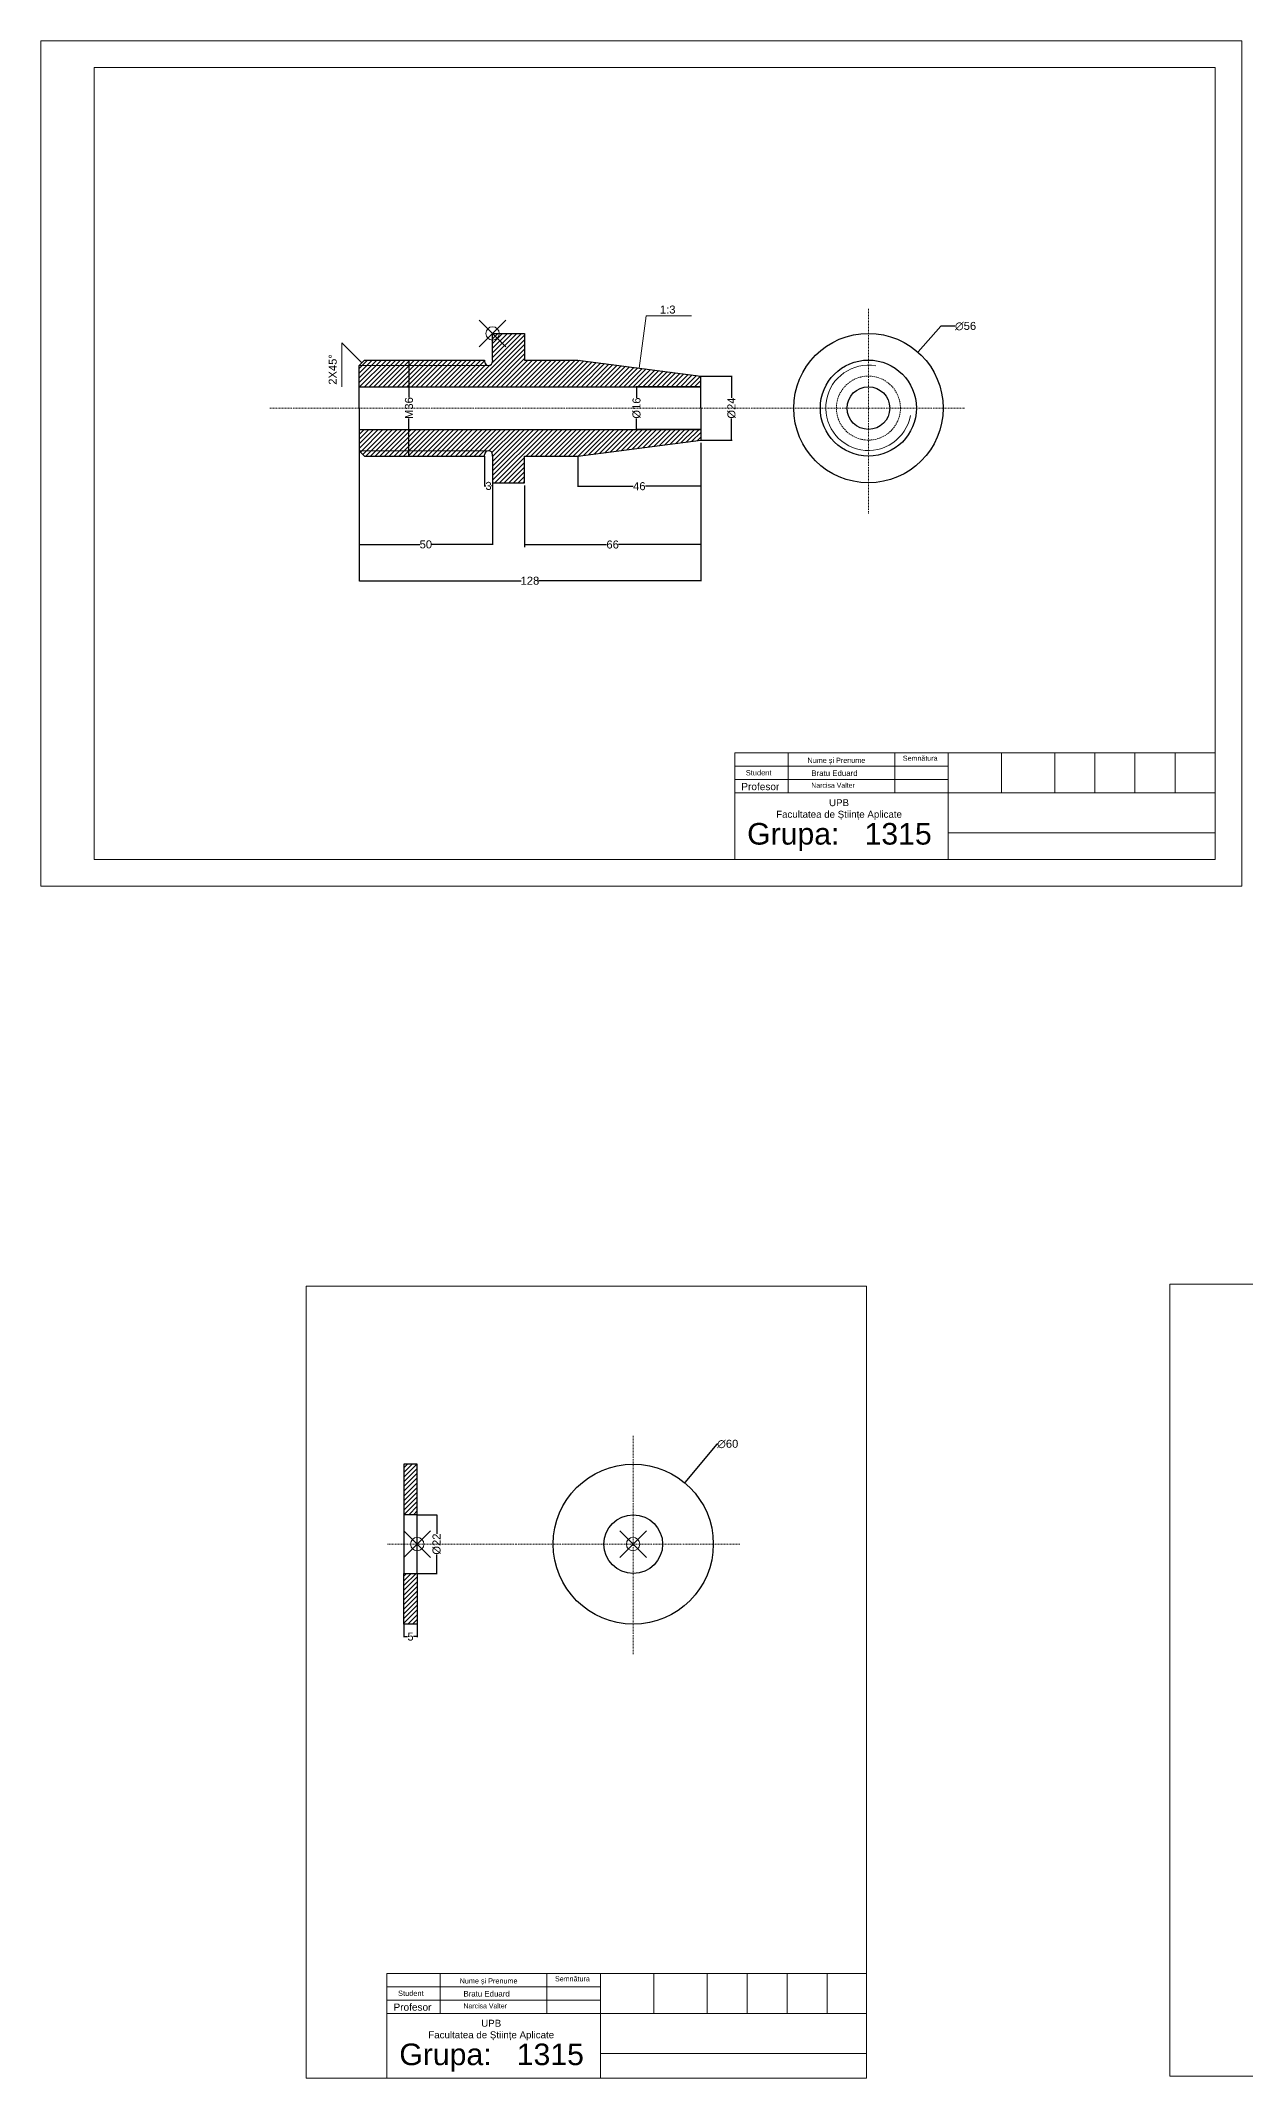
# Model space of a CAD drawing. Header units: inches. Extents: x -20 to 1819, y -457 to 307.
# Drawn here: x -20 to 431, y -457 to 307 of the extents above; entities that cross this region are included whole.
import ezdxf

# ---------------------------------------------------------------- set-up
doc = ezdxf.new("R2010")
doc.units = ezdxf.units.IN
doc.header["$MEASUREMENT"] = 0
doc.header["$PDMODE"] = 35
doc.header["$PDSIZE"] = 5
doc.linetypes.add('DASHDOT', pattern=[1, 0.5, -0.25, 0, -0.25])
doc.linetypes.add('DASHED', pattern=[0.75, 0.5, -0.25])
doc.layers.get('0').update_dxf_attribs({"lineweight": 15})
for name, color, linetype, lineweight in [('AXE', 7, 'DASHDOT', 15), ('GROASE', 7, 'Continuous', 30), ('SUBTIRI', 7, 'DASHED', 20)]:
    doc.layers.add(name, color=color, linetype=linetype, lineweight=lineweight)
doc.styles.get("Standard").update_dxf_attribs({"font": 'arial.ttf', "height": 3})
doc.dimstyles.get("Standard").update_dxf_attribs({"dimtxt": 0.18, "dimasz": 0.18, "dimexe": 0.18, "dimexo": 0.0625, "dimgap": 0.09, "dimtad": 0, "dimtih": 1, "dimtoh": 1, "dimdec": 4, "dimzin": 0, "dimdsep": 46, "dimtxsty": 'Standard', "dimcen": 0.09, "dimadec": 0, "dimazin": 0, "dimtfac": 1, "dimtdec": 4, "dimtofl": 0, "dimtmove": 0, "dimatfit": 3, "dimfxl": 1, "dimtolj": 1, "dimtzin": 0, "dimarcsym": 0})

# ---------------------------------------------------------------- blocks, each defined once
blk = doc.blocks.new('*D1')
at = {"color": 0, "lineweight": -2, "transparency": 16777216}
for p, q in [((101.34, 187.26), (118.15, 187.26)), ((117.97, 187.08), (117.97, 173.18)), ((117.97, 151.44), (117.97, 165.35)), ((101.34, 151.26), (118.15, 151.26))]:
    blk.add_line(p, q, dxfattribs=at)
at = {"color": 0, "transparency": 16777216}
for points in [[(117.94, 187.08), (118, 187.08), (117.97, 187.26)], [(117.94, 151.44), (118, 151.44), (117.97, 151.26)]]:
    blk.add_solid(points, dxfattribs=at)
at = {"layer": 'Defpoints', "color": 0, "transparency": 16777216}
for p in [(101.28, 187.26), (101.28, 151.26), (117.97, 151.26)]:
    blk.add_point(p, dxfattribs=at)
at = {"color": 0, "transparency": 16777216, "insert": (117.97, 169.26), "char_height": 3, "attachment_point": 5, "rotation": 90}
blk.add_mtext('\\A1;M36', dxfattribs=at)
blk = doc.blocks.new('*D3')
at = {"color": 0, "lineweight": -2, "transparency": 16777216}
for p, q in [((99.28, 153.2), (99.28, 117.96)), ((149.28, 150.81), (149.28, 117.96)), ((99.46, 118.14), (122.04, 118.14)), ((149.1, 118.14), (126.51, 118.14))]:
    blk.add_line(p, q, dxfattribs=at)
at = {"color": 0, "transparency": 16777216}
for points in [[(99.46, 118.17), (99.46, 118.11), (99.28, 118.14)], [(149.1, 118.17), (149.1, 118.11), (149.28, 118.14)]]:
    blk.add_solid(points, dxfattribs=at)
at = {"layer": 'Defpoints', "color": 0, "transparency": 16777216}
for p in [(99.28, 153.26), (149.28, 150.88), (149.28, 118.14)]:
    blk.add_point(p, dxfattribs=at)
at = {"color": 0, "transparency": 16777216, "insert": (124.28, 118.14), "char_height": 3, "attachment_point": 5}
blk.add_mtext('\\A1;50', dxfattribs=at)
blk = doc.blocks.new('*D4')
at = {"color": 0, "lineweight": -2, "transparency": 16777216}
for p, q in [((146.28, 151.2), (146.28, 139.89)), ((149.28, 151.2), (149.28, 139.89)), ((146.46, 140.07), (146.7, 140.07)), ((149.1, 140.07), (148.85, 140.07))]:
    blk.add_line(p, q, dxfattribs=at)
at = {"color": 0, "transparency": 16777216}
for points in [[(146.46, 140.1), (146.46, 140.04), (146.28, 140.07)], [(149.1, 140.1), (149.1, 140.04), (149.28, 140.07)]]:
    blk.add_solid(points, dxfattribs=at)
at = {"layer": 'Defpoints', "color": 0, "transparency": 16777216}
for p in [(146.28, 151.26), (149.28, 151.26), (149.28, 140.07)]:
    blk.add_point(p, dxfattribs=at)
at = {"color": 0, "transparency": 16777216, "insert": (147.78, 140.07), "char_height": 3, "attachment_point": 5}
blk.add_mtext('\\A1;3', dxfattribs=at)
blk = doc.blocks.new('*D5')
at = {"color": 0, "lineweight": -2, "transparency": 16777216}
for p, q in [((227.28, 156.26), (227.28, 117.08)), ((161.28, 140.26), (161.28, 117.08)), ((161.46, 118.08), (192.03, 118.08)), ((227.1, 118.08), (196.52, 118.08))]:
    blk.add_line(p, q, dxfattribs=at)
at = {"color": 0, "transparency": 16777216}
for points in [[(161.46, 118.11), (161.46, 118.05), (161.28, 118.08)], [(227.1, 118.11), (227.1, 118.05), (227.28, 118.08)]]:
    blk.add_solid(points, dxfattribs=at)
at = {"layer": 'Defpoints', "color": 0, "transparency": 16777216}
for p in [(227.28, 157.26), (161.28, 141.26), (227.28, 118.08)]:
    blk.add_point(p, dxfattribs=at)
at = {"color": 0, "transparency": 16777216, "insert": (194.28, 118.08), "char_height": 3, "attachment_point": 5}
blk.add_mtext('\\A1;66', dxfattribs=at)
blk = doc.blocks.new('*D6')
at = {"color": 0, "lineweight": -2, "transparency": 16777216}
for p, q in [((181.28, 151.2), (181.28, 139.78)), ((227.28, 151.2), (227.28, 139.78)), ((181.46, 139.96), (201.98, 139.96)), ((227.1, 139.96), (206.57, 139.96))]:
    blk.add_line(p, q, dxfattribs=at)
at = {"color": 0, "transparency": 16777216}
for points in [[(181.46, 139.99), (181.46, 139.93), (181.28, 139.96)], [(227.1, 139.99), (227.1, 139.93), (227.28, 139.96)]]:
    blk.add_solid(points, dxfattribs=at)
at = {"layer": 'Defpoints', "color": 0, "transparency": 16777216}
for p in [(181.28, 151.26), (227.28, 151.26), (227.28, 139.96)]:
    blk.add_point(p, dxfattribs=at)
at = {"color": 0, "transparency": 16777216, "insert": (204.28, 139.96), "char_height": 3, "attachment_point": 5}
blk.add_mtext('\\A1;46', dxfattribs=at)
blk = doc.blocks.new('*D7')
at = {"color": 0, "lineweight": -2, "transparency": 16777216}
for p, q in [((99.28, 153.2), (99.28, 104.33)), ((227.28, 153.2), (227.28, 104.33)), ((99.46, 104.51), (160.01, 104.51)), ((227.1, 104.51), (166.54, 104.51))]:
    blk.add_line(p, q, dxfattribs=at)
at = {"color": 0, "transparency": 16777216}
for points in [[(99.46, 104.54), (99.46, 104.48), (99.28, 104.51)], [(227.1, 104.54), (227.1, 104.48), (227.28, 104.51)]]:
    blk.add_solid(points, dxfattribs=at)
at = {"layer": 'Defpoints', "color": 0, "transparency": 16777216}
for p in [(99.28, 153.26), (227.28, 153.26), (227.28, 104.51)]:
    blk.add_point(p, dxfattribs=at)
at = {"color": 0, "transparency": 16777216, "insert": (163.28, 104.51), "char_height": 3, "attachment_point": 5}
blk.add_mtext('\\A1;128', dxfattribs=at)
blk = doc.blocks.new('*D8')
at = {"color": 0, "lineweight": -2, "transparency": 16777216}
for p, q in [((227.34, 181.26), (239.01, 181.26)), ((238.83, 181.08), (238.83, 173.13)), ((238.83, 157.44), (238.83, 165.4)), ((227.34, 157.26), (239.01, 157.26))]:
    blk.add_line(p, q, dxfattribs=at)
at = {"color": 0, "transparency": 16777216}
for points in [[(238.8, 181.08), (238.86, 181.08), (238.83, 181.26)], [(238.8, 157.44), (238.86, 157.44), (238.83, 157.26)]]:
    blk.add_solid(points, dxfattribs=at)
at = {"layer": 'Defpoints', "color": 0, "transparency": 16777216}
for p in [(227.28, 181.26), (227.28, 157.26), (238.83, 157.26)]:
    blk.add_point(p, dxfattribs=at)
at = {"color": 0, "transparency": 16777216, "insert": (238.83, 169.26), "char_height": 3, "attachment_point": 5, "rotation": 90}
blk.add_mtext('\\A1;%%c24', dxfattribs=at)
blk = doc.blocks.new('*D9')
at = {"color": 0, "lineweight": -2, "transparency": 16777216}
for p, q in [((317.23, 199.97), (308.76, 190.38)), ((322.65, 199.97), (317.23, 199.97)), ((290.02, 169.26), (290.2, 169.26)), ((290.11, 169.17), (290.11, 169.35))]:
    blk.add_line(p, q, dxfattribs=at)
at = {"color": 0, "transparency": 16777216}
blk.add_solid([(308.74, 190.4), (308.79, 190.36), (308.65, 190.25)], dxfattribs=at)
at = {"layer": 'Defpoints', "color": 0, "transparency": 16777216}
for p in [(308.65, 190.25), (271.57, 148.28)]:
    blk.add_point(p, dxfattribs=at)
at = {"color": 0, "transparency": 16777216, "insert": (326.52, 199.97), "char_height": 3, "attachment_point": 5}
blk.add_mtext('\\A1;∅56', dxfattribs=at)
blk = doc.blocks.new('*D18')
at = {"color": 0, "lineweight": -2, "transparency": 16777216}
for p, q in [((121.11, -245.71), (128.52, -245.71)), ((128.34, -245.89), (128.34, -252.86)), ((128.34, -267.53), (128.34, -260.57)), ((121.11, -267.71), (128.52, -267.71))]:
    blk.add_line(p, q, dxfattribs=at)
at = {"color": 0, "transparency": 16777216}
for points in [[(128.31, -245.89), (128.37, -245.89), (128.34, -245.71)], [(128.31, -267.53), (128.37, -267.53), (128.34, -267.71)]]:
    blk.add_solid(points, dxfattribs=at)
at = {"layer": 'Defpoints', "color": 0, "transparency": 16777216}
for p in [(121.05, -245.71), (121.05, -267.71), (128.34, -267.71)]:
    blk.add_point(p, dxfattribs=at)
at = {"color": 0, "transparency": 16777216, "insert": (128.34, -256.71), "char_height": 3, "attachment_point": 5, "rotation": 90}
blk.add_mtext('\\A1;%%c22', dxfattribs=at)
blk = doc.blocks.new('*D19')
at = {"color": 0, "lineweight": -2, "transparency": 16777216}
for p, q in [((116.05, -286.77), (116.05, -291.59)), ((121.05, -286.77), (121.05, -291.59)), ((116.23, -291.41), (117.46, -291.41)), ((120.87, -291.41), (119.63, -291.41))]:
    blk.add_line(p, q, dxfattribs=at)
at = {"color": 0, "transparency": 16777216}
for points in [[(116.23, -291.38), (116.23, -291.44), (116.05, -291.41)], [(120.87, -291.38), (120.87, -291.44), (121.05, -291.41)]]:
    blk.add_solid(points, dxfattribs=at)
at = {"layer": 'Defpoints', "color": 0, "transparency": 16777216}
for p in [(116.05, -286.71), (121.05, -286.71), (121.05, -291.41)]:
    blk.add_point(p, dxfattribs=at)
at = {"color": 0, "transparency": 16777216, "insert": (118.55, -291.41), "char_height": 3, "attachment_point": 5}
blk.add_mtext('\\A1;5', dxfattribs=at)
blk = doc.blocks.new('*D20')
at = {"color": 0, "lineweight": -2, "transparency": 16777216}
for p, q in [((233.35, -219.18), (221.35, -233.55)), ((233.53, -219.18), (233.35, -219.18)), ((201.92, -256.71), (202.1, -256.71)), ((202.01, -256.8), (202.01, -256.62))]:
    blk.add_line(p, q, dxfattribs=at)
at = {"color": 0, "transparency": 16777216}
blk.add_solid([(221.33, -233.53), (221.37, -233.57), (221.24, -233.69)], dxfattribs=at)
at = {"layer": 'Defpoints', "color": 0, "transparency": 16777216}
for p in [(221.24, -233.69), (182.78, -279.74)]:
    blk.add_point(p, dxfattribs=at)
at = {"color": 0, "transparency": 16777216, "insert": (237.4, -219.18), "char_height": 3, "attachment_point": 5}
blk.add_mtext('\\A1;∅60', dxfattribs=at)
blk = doc.blocks.new('*D40')
at = {"color": 0, "lineweight": -2, "transparency": 16777216}
for p, q in [((227.21, 177.26), (203.08, 177.26)), ((203.26, 177.08), (203.26, 173.13)), ((227.21, 161.26), (203.08, 161.26)), ((203.26, 161.44), (203.26, 165.39))]:
    blk.add_line(p, q, dxfattribs=at)
at = {"color": 0, "transparency": 16777216}
for points in [[(203.23, 177.08), (203.29, 177.08), (203.26, 177.26)], [(203.23, 161.44), (203.29, 161.44), (203.26, 161.26)]]:
    blk.add_solid(points, dxfattribs=at)
at = {"layer": 'Defpoints', "color": 0, "transparency": 16777216}
for p in [(227.28, 177.26), (203.26, 161.26), (227.28, 161.26)]:
    blk.add_point(p, dxfattribs=at)
at = {"color": 0, "transparency": 16777216, "insert": (203.26, 169.26), "char_height": 3, "attachment_point": 5, "rotation": 90}
blk.add_mtext('\\A1;%%C16', dxfattribs=at)

msp = doc.modelspace()

# ---------------------------------------------------------------- hatches: boundary and pattern name
h = msp.add_hatch()
h.set_pattern_fill('ANSI31', color=256, scale=10)
h.paths.add_polyline_path([(227.27637, 181.26129), (181.27637, 187.26129), (161.27637, 187.26129), (161.27637, 197.26129), (149.27637, 197.26129), (149.27637, 187.26129), (149.27637, 186.76129, -0.414213562), (147.77637, 185.26129), (99.27637, 185.26129), (99.27637, 177.26129), (227.27637, 177.26129)])
h.paths.add_polyline_path([(146.27637, 187.26129), (101.27637, 187.26129), (99.27637, 185.26129), (147.77637, 185.26129, -0.414213562), (146.27637, 186.76129)], flags=17)
h.paths.add_polyline_path([(227.27637, 161.26129), (99.27637, 161.26129), (99.27637, 153.26129), (147.77637, 153.26129, -0.414213562), (149.27637, 151.76129), (149.27637, 151.26129), (149.27637, 141.26129), (161.27637, 141.26129), (161.27637, 151.26129), (181.27637, 151.26129), (227.27637, 157.26129)])
h.paths.add_polyline_path([(147.77637, 153.26129), (99.27637, 153.26129), (101.27637, 151.26129), (146.27637, 151.26129), (146.27637, 151.76129, -0.414213562)], flags=17)
at = {"layer": 'GROASE'}
h = msp.add_hatch(dxfattribs=at)
h.set_pattern_fill('ANSI31', color=256, scale=10)
h.set_pattern_definition([(45, (-350.6017, 6e-14), (-0.8838835, 0.8838835), [])])
h.paths.add_polyline_path([(121.04946, -226.7123), (116.04946, -226.7123), (116.04946, -245.7123), (121.04946, -245.7123)])
h.paths.add_polyline_path([(121.04946, -267.7123), (116.04946, -267.7123), (116.04946, -286.7123), (121.04946, -286.7123)])

# ---------------------------------------------------------------- linework, layer by layer
for p, q in [((-19.99993, 306.99987), (430.00007, 306.99987)), ((-19.99993, -10.00013), (-19.99993, 306.99987)), ((430.00007, 306.99987), (430.00007, -10.00013)), ((0.00007, -0.00013), (0.00007, 296.99987)), ((0.00007, 296.99987), (420.00007, 296.99987)), ((420.00007, 296.99987), (420.00007, -0.00013)), ((206.82399, 203.79308), (223.81736, 203.79308)), ((92.82367, 193.71399), (92.82367, 177.23903)), ((99.27637, 185.26129), (147.77637, 185.26129)), ((99.27637, 153.26129), (147.77637, 153.26129)), ((420.00007, 39.99987), (240.00007, 39.99987)), ((240.00007, 39.99987), (240.00007, -0.00013)), ((260.00007, 39.99987), (260.00007, 24.99987)), ((300.00007, 39.99987), (300.00007, 24.99987)), ((320.00007, 39.99987), (320.00007, -0.00013)), ((340.00007, 39.99987), (340.00007, 24.99987)), ((360.00007, 39.99987), (360.00007, 24.99987)), ((375.00007, 39.99987), (375.00007, 24.99987)), ((390.00007, 39.99987), (390.00007, 24.99987)), ((405.00007, 39.99987), (405.00007, 24.99987)), ((320.00007, 34.99987), (240.00007, 34.99987)), ((320.00007, 29.99987), (240.00007, 29.99987)), ((420.00007, 24.99987), (240.00007, 24.99987)), ((420.00007, 9.99987), (320.00007, 9.99987)), ((420.00007, -0.00013), (0.00007, -0.00013)), ((430.00007, -10.00013), (-19.99993, -10.00013)), ((79.39836, -160.00013), (289.39836, -160.00013)), ((79.39836, -457.00013), (79.39836, -160.00013)), ((289.39836, -160.00013), (289.39836, -457.00013)), ((403.0486, -159.24404), (613.0486, -159.24404)), ((403.0486, -456.24404), (403.0486, -159.24404)), ((109.66783, -417.66965), (109.66783, -457.00013)), ((289.39836, -417.66965), (109.66783, -417.66965)), ((129.66783, -417.66965), (129.66783, -432.66965)), ((169.66783, -417.66965), (169.66783, -432.66965)), ((189.66783, -417.66965), (189.66783, -457.00013)), ((209.66783, -417.66965), (209.66783, -432.66965)), ((229.66783, -417.66965), (229.66783, -432.66965)), ((244.66783, -417.66965), (244.66783, -432.66965)), ((259.66783, -417.66965), (259.66783, -432.66965)), ((274.66783, -417.66965), (274.66783, -432.66965)), ((189.66783, -422.66965), (109.66783, -422.66965)), ((189.66783, -427.66965), (109.66783, -427.66965)), ((289.39836, -432.66965), (109.66783, -432.66965)), ((289.39836, -447.66965), (189.66783, -447.66965)), ((289.39836, -457.00013), (79.39836, -457.00013)), ((613.0486, -456.24404), (403.0486, -456.24404))]:
    msp.add_line(p, q)
for points in [[(204.27637, 184.26129), (205.12033, 190.7317), (206.82399, 203.79308)], [(100.27637, 186.26129), (99.13924, 187.39842), (92.82367, 193.71399)]]:
    msp.add_lwpolyline(points)
msp.add_arc((290.10753, 169.35129), 16, 80.01518559, 349.70263919)
for p in [(149.27637, 197.26129), (121.04946, -256.7123), (201.91548, -256.7123)]:
    msp.add_point(p)
at = {"layer": 'AXE'}
for p, q in [((290.10753, 206.4634), (290.10753, 129.65815)), ((65.82219, 169.26129), (326.18566, 169.26129)), ((202.00548, -216.1144), (202.00548, -297.94265)), ((241.91538, -256.7123), (109.74452, -256.7123))]:
    msp.add_line(p, q, dxfattribs=at)
msp.add_arc((255.00007, 166.99987), 5, 359.9999999999994, 0, dxfattribs=at)
at = {"layer": 'GROASE'}
for p, q in [((149.27637, 187.26129), (149.27637, 197.26129)), ((149.27637, 197.26129), (161.27637, 197.26129)), ((161.27637, 197.26129), (161.27637, 187.26129)), ((99.27637, 185.26129), (101.27637, 187.26129)), ((99.27637, 169.26129), (99.27637, 185.26129)), ((101.27637, 187.26129), (146.27637, 187.26129)), ((146.27637, 187.26129), (146.27637, 186.76129)), ((149.27637, 187.26129), (149.27637, 186.76129)), ((161.27637, 187.26129), (181.27637, 187.26129)), ((181.27637, 187.26129), (227.27637, 181.26129)), ((99.27637, 177.26129), (227.27637, 177.26129)), ((227.27637, 169.26129), (227.27637, 181.26129)), ((99.27637, 169.26129), (99.27637, 153.26129)), ((227.27637, 169.26129), (227.27637, 157.26129)), ((99.27637, 161.26129), (227.27637, 161.26129)), ((99.27637, 153.26129), (101.27637, 151.26129)), ((181.27637, 151.26129), (227.27637, 157.26129)), ((101.27637, 151.26129), (146.27637, 151.26129)), ((146.27637, 151.26129), (146.27637, 151.76129)), ((149.27637, 151.26129), (149.27637, 151.76129)), ((149.27637, 151.26129), (149.27637, 141.26129)), ((161.27637, 141.26129), (161.27637, 151.26129)), ((161.27637, 151.26129), (181.27637, 151.26129)), ((149.27637, 141.26129), (161.27637, 141.26129)), ((121.04946, -226.7123), (116.04946, -226.7123)), ((116.04946, -226.7123), (116.04946, -245.7123)), ((121.04946, -245.7123), (121.04946, -226.7123)), ((116.04946, -245.7123), (116.04946, -267.7123)), ((121.04946, -245.7123), (116.04946, -245.7123)), ((121.04946, -267.7123), (121.04946, -245.7123)), ((116.04946, -267.7123), (121.04946, -267.7123)), ((116.04946, -286.7123), (116.04946, -267.7123)), ((121.04946, -267.7123), (121.04946, -286.7123)), ((121.04946, -286.7123), (116.04946, -286.7123))]:
    msp.add_line(p, q, dxfattribs=at)
for centre, radius in [((290.10753, 169.26129), 28), ((290.10753, 169.26129), 18), ((290.10753, 169.26129), 8), ((202.00548, -256.7123), 30), ((202.00548, -256.7123), 11)]:
    msp.add_circle(centre, radius, dxfattribs=at)
for centre, start, end in [((147.77637, 186.76129), 180, 0), ((147.77637, 151.76129), 0, 180)]:
    msp.add_arc(centre, 1.5, start, end, dxfattribs=at)
at = {"layer": 'SUBTIRI'}
msp.add_circle((290.10753, 169.26129), 12, dxfattribs=at)

# ---------------------------------------------------------------- texts
at = {"attachment_point": 1}
for s, width, gutter_width, heights, insert, char_height in [('Nume și Prenume', 506.5252726, 9.69672, [0], (267.28356, 38.14454), 1.9393436), ('Semn{\\fArial|b0|i0|c238|p34;ă}tura', 219.0905226, 9.53384, [1.9718], (303.01732, 38.91943), 1.9067684), ('Student', 13.0298199, 1, [4.98072], (244.17623, 33.52925), 2), ('Bratu Eduard', 631.9399621, 10.53233, [0], (268.71304, 33.421), 2.1064665), ('Profesor', 289.2864675, 13.47923, [0], (242.49597, 28.68555), 2.695847), ('Narcisa Valter', 242.0727216, 9.28479, [0], (268.72128, 28.74297), 1.8569577), ('\\pxqc;UPB\\PFacultatea de Științe Aplicate', 2298.9383374, 13.02746, [52.66359], (-870.35875, 22.59942), 2.6054924), ('Grupa:   1315', 1257.4113744, 40.4791, [0], (244.68229, 13.68118), 8.0958206), ('Nume și Prenume', 506.5252726, 9.69672, [0], (136.95132, -419.52498), 1.9393436), ('Semn{\\fArial|b0|i0|c238|p34;ă}tura', 219.0905226, 9.53384, [1.9718], (172.68507, -418.75009), 1.9067684), ('Student', 13.0298199, 1, [4.98072], (113.84399, -424.14027), 2), ('Bratu Eduard', 631.9399621, 10.53233, [0], (138.38079, -424.24851), 2.1064665), ('Profesor', 289.2864675, 13.47923, [0], (112.16373, -428.98396), 2.695847), ('\\pxqc;UPB\\PFacultatea de Științe Aplicate', 2298.9383374, 13.02746, [52.66359], (-1000.69099, -435.07009), 2.6054924), ('Narcisa Valter', 242.0727216, 9.28479, [0], (138.38904, -428.92654), 1.8569577), ('Grupa:   1315', 1257.4113744, 40.4791, [0], (114.35005, -443.98834), 8.0958206)]:
    msp.add_mtext_dynamic_manual_height_columns(s, width=width, gutter_width=gutter_width, heights=heights, dxfattribs=dict(at, insert=insert, char_height=char_height))
at = {"layer": 'GROASE'}
msp.add_text('1:3', height=3, dxfattribs=at).set_placement((212.0082, 204.7053))
msp.add_text('2X45%%D', height=3, rotation=90, dxfattribs=at).set_placement((90.87868, 178.01021))

# ---------------------------------------------------------------- dimensions: what is measured, and where the dimension line sits
for p1, p2, picture, middle in [((271.5697, 148.2768), (308.64536, 190.24578), '*D9', (326.52129, 199.96554)), ((182.7759, -279.73888), (221.23506, -233.68572), '*D20', (237.39718, -219.17669))]:
    dim = msp.add_diameter_dim_2p(p1=p1, p2=p2, dimstyle='Standard', override={"dimtxt": 3, "dimdec": 0})
    dim.commit()
    dim.dimension.update_dxf_attribs({"geometry": picture, "text_midpoint": middle, "dimtype": 163})
dim = msp.add_aligned_dim(p1=(101.27637, 187.26129), p2=(101.27637, 151.26129), distance=16.69302, text='M36', dimstyle='Standard', override={"dimtxt": 3, "dimdec": 0})
dim.commit()
dim.dimension.update_dxf_attribs({"geometry": '*D1', "text_midpoint": (117.96939, 169.26129), "text_rotation": 90})
for base, p1, p2, text, override, picture, middle in [((203.26378, 161.26129), (227.27637, 177.26129), (227.27637, 161.26129), '%%C<>', {"dimdec": 0}, '*D40', (203.26378, 169.26129)), ((238.83222, 157.26129), (227.27637, 181.26129), (227.27637, 157.26129), '%%c<>', {"dimtxt": 3, "dimdec": 0}, '*D8', (238.83222, 169.26129)), ((128.34067, -267.7123), (121.04946, -245.7123), (121.04946, -267.7123), '%%c<>', {"dimtxt": 3, "dimdec": 0}, '*D18', (128.34067, -256.7123))]:
    dim = msp.add_linear_dim(base=base, p1=p1, p2=p2, angle=90, text=text, dimstyle='Standard', override=override)
    dim.commit()
    dim.dimension.update_dxf_attribs({"geometry": picture, "text_midpoint": middle, "text_rotation": 90})
for base, p1, p2, picture, middle in [((149.27637, 118.13684), (99.27637, 153.26129), (149.27637, 150.87538), '*D3', (124.27637, 118.13684)), ((227.27637, 104.51473), (99.27637, 153.26129), (227.27637, 153.26129), '*D7', (163.27637, 104.51473)), ((149.27637, 140.07235), (146.27637, 151.26129), (149.27637, 151.26129), '*D4', (147.77637, 140.07235)), ((227.27637, 139.96182), (181.27637, 151.26129), (227.27637, 151.26129), '*D6', (204.27637, 139.96182)), ((121.04946, -291.41023), (116.04946, -286.7123), (121.04946, -286.7123), '*D19', (118.54946, -291.41023))]:
    dim = msp.add_linear_dim(base=base, p1=p1, p2=p2, dimstyle='Standard', override={"dimtxt": 3, "dimdec": 0})
    dim.commit()
    dim.dimension.update_dxf_attribs({"geometry": picture, "text_midpoint": middle})
dim = msp.add_linear_dim(base=(227.27637, 118.08072), p1=(161.27637, 141.26129), p2=(227.27637, 157.26129), text='66', dimstyle='Standard', override={"dimtxt": 3, "dimexe": 1, "dimexo": 1})
dim.commit()
dim.dimension.update_dxf_attribs({"geometry": '*D5', "text_midpoint": (194.27637, 118.08072)})

doc.saveas('drawing.dxf')
